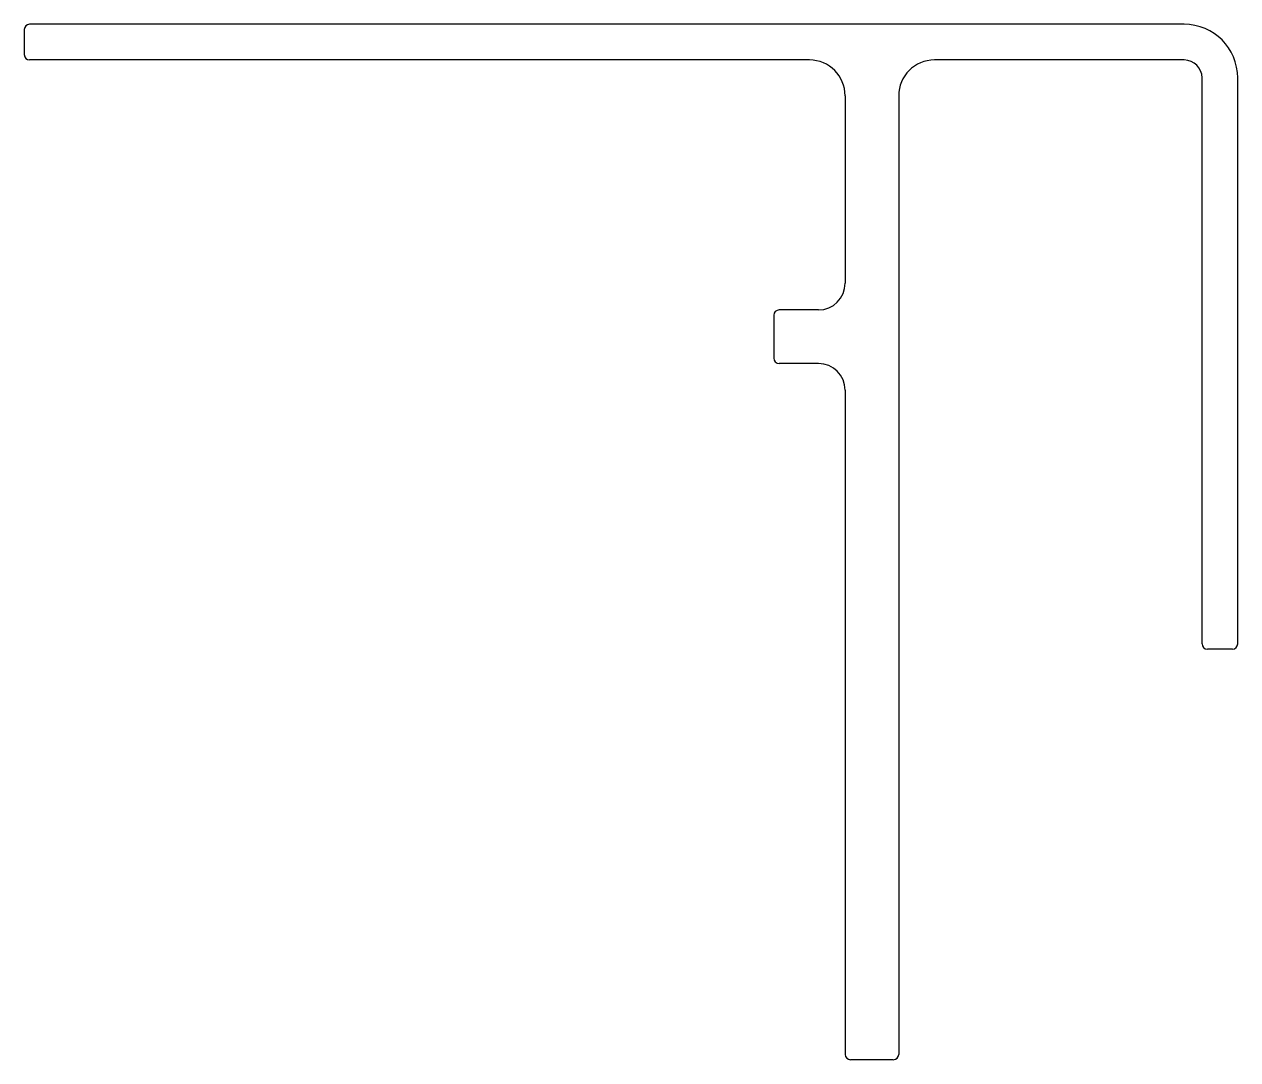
# Model space of a CAD drawing. Extents: x 534 to 602, y 624.1 to 682.1.
import ezdxf

# ---------------------------------------------------------------- set-up
doc = ezdxf.new("R2010")
doc.units = 0
doc.layers.add('ANA', color=220, linetype='CONTINUOUS')

msp = doc.modelspace()

# ---------------------------------------------------------------- linework, layer by layer
at = {"layer": 'ANA', "color": 0}
for p, q in [((599.03, 682.118), (534.33, 682.118)), ((534.03, 681.818), (534.03, 680.418)), ((578.03, 680.118), (534.33, 680.118)), ((599.03, 680.118), (585.03, 680.118)), ((600.03, 647.418), (600.03, 679.118)), ((602.03, 647.418), (602.03, 679.118)), ((580.03, 678.118), (580.03, 667.618)), ((583.03, 678.118), (583.03, 624.418)), ((576.03, 665.818), (576.03, 663.418)), ((578.53, 666.118), (576.33, 666.118)), ((578.53, 663.118), (576.33, 663.118)), ((580.03, 661.618), (580.03, 624.418)), ((601.73, 647.118), (600.33, 647.118)), ((582.73, 624.118), (580.33, 624.118))]:
    msp.add_line(p, q, dxfattribs=at)
for centre, radius, start, end in [((534.33, 681.818), 0.3, 90, 180), ((599.03, 679.118), 3, 0, 90), ((534.33, 680.418), 0.3, 180, 270), ((578.03, 678.118), 2, 0, 90), ((585.03, 678.118), 2, 90, 180), ((599.03, 679.118), 1, 0, 90), ((578.53, 667.618), 1.5, 270, 0), ((576.33, 665.818), 0.3, 90, 180), ((576.33, 663.418), 0.3, 180, 270), ((578.53, 661.618), 1.5, 0, 90), ((600.33, 647.418), 0.3, 180, 270), ((601.73, 647.418), 0.3, 270, 0), ((580.33, 624.418), 0.3, 180, 270), ((582.73, 624.418), 0.3, 270, 0)]:
    msp.add_arc(centre, radius, start, end, dxfattribs=at)

doc.saveas('drawing.dxf')
